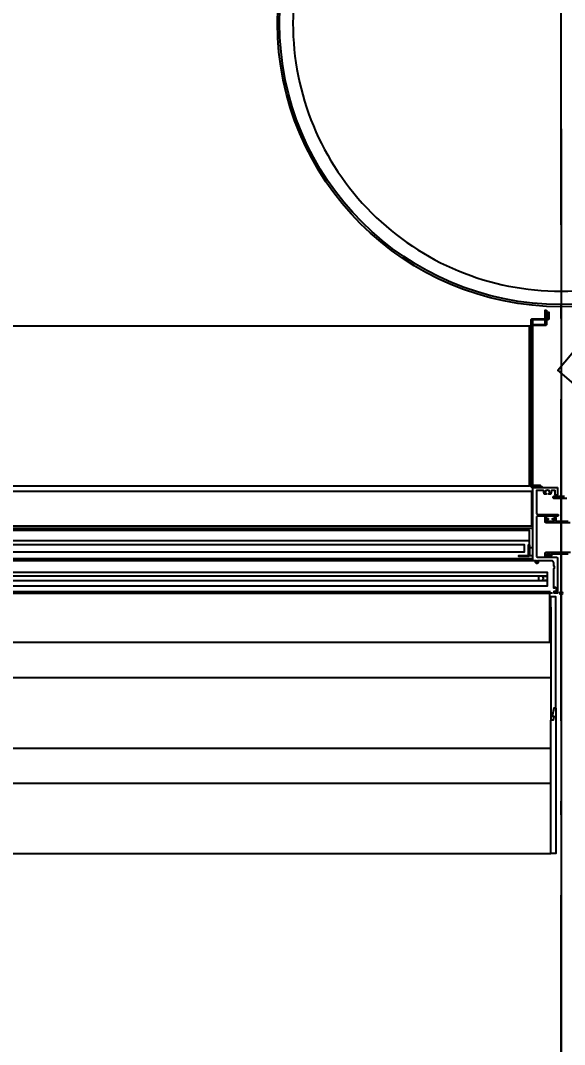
# Model space of a CAD drawing. Extents: x -120222 to -41942, y -19134 to 30932.
# Drawn here: x -69656 to -68883, y -8817 to -7362 of the extents above; entities that cross this region are included whole.
import ezdxf

# ---------------------------------------------------------------- set-up
doc = ezdxf.new("R2010")
doc.units = 0
doc.header["$LTSCALE"] = 150
doc.header["$MEASUREMENT"] = 0
doc.header["$PDMODE"] = 1
doc.header["$PDSIZE"] = -2
doc.linetypes.add('ISO-10______', pattern=[4.699, 3.048, -0.762, 0.127, -0.762])
doc.layers.get('0').update_dxf_attribs({"linetype": 'CONTINUOUS'})
doc.layers.get('DEFPOINTS').update_dxf_attribs({"linetype": 'CONTINUOUS'})
for name, color, linetype in [('____-567', 7, 'CONTINUOUS'), ('_____-1', 7, 'CONTINUOUS'), ('____B', 7, 'CONTINUOUS')]:
    doc.layers.add(name, color=color, linetype=linetype)
doc.styles.get("Standard").update_dxf_attribs({"font": 'txt', "bigfont": 'BIGFONT.SHX'})
doc.dimstyles.new('KOYATSU-1', dxfattribs={"dimtxt": 116.375326, "dimasz": 75.111694, "dimexe": 0, "dimexo": 150, "dimgap": 150, "dimtad": 1, "dimdec": 1, "dimdsep": 46, "dimtxsty": 'Standard', "dimcen": 0, "dimadec": 0, "dimazin": 0, "dimtfac": 1, "dimtdec": 1, "dimtix": 1, "dimtmove": 2, "dimatfit": 3, "dimfxl": 1, "dimtolj": 1, "dimarcsym": 0})

# ---------------------------------------------------------------- blocks, each defined once
blk = doc.blocks.new('____-24')
at = {"color": 1, "linetype": 'Continuous'}
for p, q in [((-75363.3, -12629), (-76922.6, -12629)), ((-75363.3, -12632), (-76922.6, -12632)), ((-75367.6, -12649.4), (-76522.6, -12649.4)), ((-75363.3, -12675), (-76922.6, -12675)), ((-75363.3, -12678), (-76922.6, -12678)), ((-75337.6, -12722), (-76922.6, -12722)), ((-75335.1, -12724), (-76922.6, -12724)), ((-75337.1, -12744), (-75337.1, -12729)), ((-76922.6, -12844), (-75337.1, -12844)), ((-76922.6, -12844), (-75337.1, -12844)), ((-76922.6, -12944), (-75337.1, -12944)), ((-76922.6, -12944), (-75337.1, -12944)), ((-76922.6, -12994), (-75337.1, -12994)), ((-76922.6, -12994), (-75337.1, -12994)), ((-76922.6, -13094), (-75337.1, -13094)), ((-76922.6, -13094), (-75337.1, -13094))]:
    blk.add_line(p, q, dxfattribs=at)
at = {"color": 1, "linetype": 'Continuous', "flags": 128}
for points in [[(-75341.7, -12335.6), (-75363.5, -12335.6), (-75363.5, -12572.4), (-75350.1, -12572.4), (-75350.1, -12574), (-75363.5, -12574), (-75363.5, -12574, -0.414214), (-75365.1, -12572.4), (-75365.1, -12335.6), (-75365.1, -12335.6, -0.414214), (-75363.5, -12334), (-75341.7, -12334), (-75341.7, -12324.8), (-75340.1, -12324.8), (-75340.1, -12334), (-75340.1, -12334, -0.414214), (-75341.7, -12335.6)], [(-75326.6, -12613.5), (-75326.6, -12613.5, -0.414214), (-75327.6, -12614.5), (-75355.6, -12614.5), (-75355.6, -12614.5, 0.414214), (-75357.6, -12616.5), (-75357.6, -12671), (-75357.6, -12671, 0.414214), (-75355.6, -12673), (-75328.6, -12673), (-75328.6, -12673, -0.414214), (-75327.6, -12674), (-75327.6, -12723.5), (-75327.6, -12723.5, -0.414214), (-75328.1, -12724), (-75332.1, -12724), (-75332.1, -12724, -0.414214), (-75332.6, -12723.5), (-75332.6, -12721.5), (-75332.6, -12721.5, -0.414214), (-75332.1, -12721), (-75331.6, -12721), (-75331.6, -12722), (-75329.9, -12722), (-75329.9, -12722, 0.414214), (-75329.4, -12721.5), (-75329.4, -12717), (-75329.4, -12717, 0.414214), (-75330.4, -12716), (-75332.1, -12716), (-75332.1, -12717), (-75332.6, -12717), (-75332.6, -12717, -0.414214), (-75333.1, -12716.5), (-75333.1, -12688.7), (-75332.3, -12688.7), (-75332.3, -12688.7, 0.414214), (-75331.8, -12688.2), (-75331.8, -12686.2), (-75331.8, -12686.2, 0.414214), (-75332.3, -12685.7), (-75332.6, -12685.7), (-75332.6, -12685.7, -0.414214), (-75333.1, -12685.2), (-75333.1, -12681), (-75333.1, -12681, 0.414214), (-75336.1, -12678), (-75356.3, -12678), (-75356.3, -12679.5), (-75355.4, -12679.5), (-75355.4, -12679.5, -0.414214), (-75355.1, -12679.8), (-75355.1, -12680.4), (-75355.1, -12680.4, -0.182676), (-75355.1, -12680.6), (-75355.9, -12681.5), (-75355.9, -12681.5, -0.451416), (-75358.2, -12681.5), (-75359, -12680.6), (-75359, -12680.6, -0.182676), (-75359.1, -12680.4), (-75359.1, -12679.8), (-75359.1, -12679.8, -0.414214), (-75358.8, -12679.5), (-75357.8, -12679.5), (-75357.8, -12678), (-75362.3, -12678), (-75362.3, -12678, -0.414214), (-75362.6, -12677.7), (-75362.6, -12574.5), (-75362.6, -12574.5, -0.414214), (-75362.1, -12574), (-75328.1, -12574), (-75328.1, -12574, -0.414214), (-75327.6, -12574.5), (-75327.6, -12584), (-75327.6, -12584, -0.414214), (-75328.1, -12584.5), (-75330.6, -12584.5), (-75330.6, -12584.5, -0.414214), (-75331.1, -12584), (-75331.1, -12578.5), (-75331.1, -12578.5, 0.414214), (-75331.6, -12578), (-75336, -12578), (-75336, -12578, 0.48712), (-75337, -12579.2), (-75337, -12579.2, -0.185154), (-75337.4, -12583), (-75337.4, -12583, -0.276984), (-75338.3, -12583.5), (-75339.9, -12583.5), (-75339.9, -12583.5, -0.697861), (-75340.3, -12582.6), (-75340.3, -12582.6, 0.059473), (-75339.8, -12582.1), (-75339.8, -12582.1, -0.246102), (-75339.4, -12581.9), (-75339.4, -12581.9, 0.345929), (-75338.7, -12581.4, 0.345929), (-75339.1, -12580.6), (-75339.1, -12580.6, -0.246102), (-75339.3, -12580.2), (-75339.3, -12580.2, 0.078486), (-75339.5, -12579.4), (-75339.5, -12579.4, -0.246102), (-75339.5, -12578.9), (-75339.5, -12578.9, 0.345929), (-75339.6, -12578, 0.345929), (-75340.5, -12577.9), (-75340.5, -12577.9, -0.246102), (-75340.9, -12578), (-75340.9, -12578, 0.212332), (-75343.2, -12578), (-75343.2, -12578, -0.246102), (-75343.6, -12577.9), (-75343.6, -12577.9, 0.345929), (-75344.5, -12578, 0.345929), (-75344.6, -12578.9), (-75344.6, -12578.9, -0.246102), (-75344.6, -12579.4), (-75344.6, -12579.4, 0.078486), (-75344.8, -12580.2), (-75344.8, -12580.2, -0.246102), (-75345.1, -12580.6), (-75345.1, -12580.6, 0.345929), (-75345.4, -12581.4, 0.345929), (-75344.7, -12581.9), (-75344.7, -12581.9, -0.246102), (-75344.3, -12582.1), (-75344.3, -12582.1, 0.059473), (-75343.8, -12582.6), (-75343.8, -12582.6, -0.697861), (-75344.2, -12583.5), (-75345.8, -12583.5), (-75345.8, -12583.5, -0.276984), (-75346.7, -12583), (-75346.7, -12583, -0.185154), (-75347.2, -12579.2), (-75347.2, -12579.2, 0.48712), (-75348.1, -12578), (-75357.6, -12578), (-75357.6, -12610), (-75357.6, -12610, 0.414214), (-75355.6, -12612), (-75327.6, -12612), (-75327.6, -12612, -0.414214), (-75326.6, -12613)], [(-75367.6, -12655.4), (-75367.6, -12670.4), (-75367.6, -12670.4, -0.414214), (-75369.2, -12672), (-75382.6, -12672), (-75382.6, -12670.4), (-75369.2, -12670.4), (-75369.2, -12655.4)], [(-75337.1, -13094), (-75337.1, -12904.7), (-75337.1, -12904.7, -0.414214), (-75336.5, -12904.2), (-75333.6, -12904.2), (-75333.6, -12904), (-75332.6, -12899), (-75334.1, -12899), (-75334.1, -12899, -0.414214), (-75334.6, -12898.5), (-75334.6, -12896.5), (-75334.6, -12896.5, -0.051921), (-75334.5, -12896.4), (-75332.7, -12887.6), (-75332.7, -12887.6, -0.354665), (-75332.2, -12887.2), (-75330.6, -12887.2), (-75330.6, -12887.2, -0.414214), (-75330.1, -12887.7), (-75330.1, -13094)]]:
    blk.add_lwpolyline(points, format="xyb", close=True, dxfattribs=at)
for points in [[(-75236.4, -12485), (-75327.5, -12406.9), (-75294.9, -12368.9), (-75203.8, -12447)], [(-75367.6, -12670.4), (-75362.6, -12670.4), (-75362.6, -12659.4), (-75367.6, -12659.4)], [(-75347.6, -12703.5), (-75347.6, -12702.5), (-75349.1, -12700), (-75354.6, -12700), (-75354.6, -12706), (-75349.1, -12706)], [(-75347.6, -12703.5), (-75347.6, -12702.5), (-75349.1, -12700), (-75342.6, -12700), (-75342.6, -12706), (-75349.1, -12706)]]:
    blk.add_lwpolyline(points, close=True, dxfattribs=at)
for points in [[(-76922.6, -12579), (-75364.6, -12579), (-75364.6, -12629)], [(-75367.6, -12655.4), (-75367.6, -12635), (-76522.6, -12635)], [(-76522.6, -12665.4), (-75374.6, -12665.4), (-75374.6, -12655.4), (-76522.6, -12655.4)], [(-76922.6, -12694), (-75342.6, -12694), (-75342.6, -12700), (-76922.6, -12700)], [(-76922.6, -12706), (-75342.6, -12706), (-75342.6, -12714), (-76922.6, -12714)], [(-76922.6, -12724), (-75339.1, -12724), (-75339.1, -12794), (-76922.6, -12794)], [(-76922.6, -12724), (-75339.1, -12724), (-75339.1, -12794), (-76922.6, -12794)]]:
    blk.add_lwpolyline(points, dxfattribs=at)
for points in [[(-75312.6, -12668.5), (-75335.9, -12668.5), (-75335.9, -12668.5, 0.414214), (-75336.4, -12669), (-75336.4, -12670.5), (-75336.4, -12670.5, -0.414214), (-75337.4, -12671.5), (-75338.6, -12671.5), (-75338.6, -12671.5, -0.414214), (-75339.4, -12670.7), (-75339.4, -12670.3), (-75339.4, -12670.3, -0.414214), (-75339.1, -12670), (-75338.4, -12670), (-75338.4, -12670, 0.414214), (-75337.9, -12669.5), (-75337.9, -12669), (-75337.9, -12669, 0.414214), (-75338.4, -12668.5), (-75342.8, -12668.5), (-75342.8, -12668.5, 0.414214), (-75343.3, -12669), (-75343.3, -12669.5), (-75343.3, -12669.5, 0.414214), (-75342.8, -12670), (-75342.1, -12670), (-75342.1, -12670, -0.414214), (-75341.8, -12670.3), (-75341.8, -12670.7), (-75341.8, -12670.7, -0.414214), (-75342.6, -12671.5), (-75343.8, -12671.5), (-75343.8, -12672), (-75343.8, -12672, -0.414214), (-75344.3, -12672.5), (-75344.8, -12672.5), (-75344.8, -12672.5, -0.414214), (-75345.3, -12672), (-75345.3, -12667.5), (-75345.3, -12667.5, -0.414214), (-75343.3, -12665.5), (-75309.1, -12665.5)], [(-75309.6, -12624), (-75343.3, -12624), (-75343.3, -12624, -0.414214), (-75345.3, -12622), (-75345.3, -12616.5), (-75345.3, -12616.5, -0.414214), (-75344.8, -12616), (-75344.3, -12616), (-75344.3, -12616, -0.414214), (-75343.8, -12616.5), (-75343.8, -12618), (-75341.1, -12618), (-75341.1, -12618, -0.414214), (-75340.8, -12618.3), (-75340.8, -12619.2), (-75340.8, -12619.2, -0.414214), (-75341.1, -12619.5), (-75343.3, -12619.5), (-75343.3, -12621), (-75343.3, -12621, 0.414214), (-75342.8, -12621.5), (-75332.8, -12621.5), (-75332.8, -12621.5, 0.414214), (-75332.3, -12621), (-75332.3, -12619.5), (-75334.5, -12619.5), (-75334.5, -12619.5, -0.414214), (-75334.8, -12619.2), (-75334.8, -12618.3), (-75334.8, -12618.3, -0.414214), (-75334.5, -12618), (-75331.8, -12618), (-75331.8, -12616.5), (-75331.8, -12616.5, -0.414214), (-75331.3, -12616), (-75330.8, -12616), (-75330.8, -12616, -0.414214), (-75330.3, -12616.5), (-75330.3, -12621), (-75330.3, -12621, 0.414214), (-75329.8, -12621.5), (-75312.6, -12621.5)], [(-75314.6, -12589.5), (-75332.3, -12589.5), (-75332.3, -12589.5, -0.414214), (-75334.1, -12587.7, -0.414214), (-75332.3, -12586), (-75317.6, -12586)], [(-75339.1, -12742.6), (-75337.1, -12744), (-75337.1, -12903.5), (-75337.1, -12903.5, 0.414214), (-75336.6, -12904), (-75334, -12904), (-75334, -12904, 0.357511), (-75333.5, -12903.6), (-75332.7, -12899.6), (-75332.7, -12899.6, 0.473285), (-75333.2, -12899), (-75334.6, -12899), (-75334.6, -12896.5), (-75332.6, -12887), (-75330.6, -12887), (-75330.6, -12887, 0.414214), (-75330.1, -12886.5), (-75330.1, -12729), (-75339.1, -12729)]]:
    blk.add_lwpolyline(points, format="xyb", dxfattribs=at)
at = {"color": 1, "linetype": 'Continuous'}
blk.add_circle((-75322.6, -12724), 2, dxfattribs=at)
blk.add_circle((-75322.6, -12724), 2, dxfattribs=at)
blk.add_circle((-75322.6, -12724), 2, dxfattribs=at)
blk = doc.blocks.new('____-28')
at = {"color": 1}
blk.add_blockref('____-24', (0, 0), dxfattribs=at)
blk = doc.blocks.new('____-29')
at = {"color": 1, "linetype": 'Continuous', "flags": 128}
blk.add_lwpolyline([(-74941.6, -11914), (-74941.6, -11914, 0.414214), (-75322.6, -11533, 0.414214), (-75703.6, -11914), (-75703.6, -11914, 0.414214), (-75322.6, -12295, 0.414214), (-74941.6, -11914)], format="xyb", close=True, dxfattribs=at)
at = {"color": 1, "linetype": 'Continuous'}
for radius in [403, 400]:
    blk.add_circle((-75322.6, -11914), radius, dxfattribs=at)
blk = doc.blocks.new('____-52')
at = {"color": 1, "linetype": 'Continuous', "flags": 128}
blk.add_lwpolyline([(-75343.5, -12322), (-75343.5, -12342), (-75343.5, -12342, -0.414214), (-75345.1, -12343.6), (-75363.5, -12343.6), (-75363.5, -12570.4), (-75352.6, -12570.4), (-75352.6, -12572), (-75363.5, -12572), (-75363.5, -12572, -0.414214), (-75365.1, -12570.4), (-75365.1, -12343.6), (-75365.1, -12343.6, -0.414214), (-75363.5, -12342), (-75345.1, -12342), (-75345.1, -12322)], format="xyb", close=True, dxfattribs=at)
blk.add_lwpolyline([(-75343.5, -12322), (-75343.5, -12342), (-75343.5, -12342, -0.414214), (-75345.1, -12343.6), (-75363.5, -12343.6), (-75363.5, -12570.4), (-75352.6, -12570.4), (-75352.6, -12572), (-75363.5, -12572), (-75363.5, -12572, -0.414214), (-75365.1, -12570.4), (-75365.1, -12343.6), (-75365.1, -12343.6, -0.414214), (-75363.5, -12342), (-75345.1, -12342), (-75345.1, -12322)], format="xyb", close=True, dxfattribs=at)
blk.add_lwpolyline([(-77721.1, -12344), (-75368.1, -12344), (-75368.1, -12572), (-77721.1, -12572)], close=True, dxfattribs=at)
blk = doc.blocks.new('____-54')
at = {"color": 1, "linetype": 'Continuous'}
blk.add_line((-94521.1, -12344), (-75365.1, -12344), dxfattribs=at)
at = {"color": 1, "linetype": 'Continuous', "flags": 128}
blk.add_lwpolyline([(-75343.5, -12322), (-75343.5, -12342), (-75343.5, -12342, -0.414214), (-75345.1, -12343.6), (-75363.5, -12343.6), (-75363.5, -12570.4), (-75352.6, -12570.4), (-75352.6, -12572), (-75363.5, -12572), (-75363.5, -12572, -0.414214), (-75365.1, -12570.4), (-75365.1, -12343.6), (-75365.1, -12343.6, -0.414214), (-75363.5, -12342), (-75345.1, -12342), (-75345.1, -12322)], format="xyb", close=True, dxfattribs=at)
at = {"color": 1}
blk.add_blockref('____-52', (0, 0), dxfattribs=at)
blk = doc.blocks.new('____-167')
at = {"color": 1}
for name in ['____-54', '____-28', '____-29']:
    blk.add_blockref(name, (0, 0), dxfattribs=at)
blk = doc.blocks.new('*D606')
at = {"layer": '_____-1', "color": 0, "linetype": 'Continuous', "lineweight": -2, "transparency": 16777216}
for p, q in [((-78487.5, -7515.3), (-78487.5, -12365.3)), ((-68887.5, -7515.3), (-68887.5, -12365.3)), ((-68962.6, -12365.3), (-78412.3, -12365.3))]:
    blk.add_line(p, q, dxfattribs=at)
at = {"layer": '_____-1', "color": 0, "linetype": 'Continuous', "transparency": 16777216}
for points in [[(-78412.3, -12352.8), (-78412.3, -12377.8), (-78487.5, -12365.3)], [(-68962.6, -12352.8), (-68962.6, -12377.8), (-68887.5, -12365.3)]]:
    blk.add_solid(points, dxfattribs=at)
at = {"layer": 'DEFPOINTS', "color": 0, "linetype": 'Continuous', "transparency": 16777216}
for p in [(-78487.5, -7365.3), (-68887.5, -7365.3), (-78487.5, -12365.3)]:
    blk.add_point(p, dxfattribs=at)
at = {"layer": '_____-1', "color": 0, "linetype": 'Continuous', "transparency": 16777216, "insert": (-73687.5, -12157.1), "char_height": 116.38, "attachment_point": 5}
blk.add_mtext('\\A1;9600', dxfattribs=at)
blk = doc.blocks.new('*D619')
at = {"layer": '_____-1', "color": 0, "linetype": 'Continuous', "lineweight": -2, "transparency": 16777216}
for p, q in [((-71287.5, -7515.3), (-71287.5, -11365.3)), ((-68887.5, -7515.3), (-68887.5, -11365.3)), ((-68962.6, -11365.3), (-71212.3, -11365.3))]:
    blk.add_line(p, q, dxfattribs=at)
at = {"layer": '_____-1', "color": 0, "linetype": 'Continuous', "transparency": 16777216}
for points in [[(-71212.3, -11352.8), (-71212.3, -11377.8), (-71287.5, -11365.3)], [(-68962.6, -11352.8), (-68962.6, -11377.8), (-68887.5, -11365.3)]]:
    blk.add_solid(points, dxfattribs=at)
at = {"layer": 'DEFPOINTS', "color": 0, "linetype": 'Continuous', "transparency": 16777216}
for p in [(-71287.5, -7365.3), (-68887.5, -7365.3), (-71287.5, -11365.3)]:
    blk.add_point(p, dxfattribs=at)
at = {"layer": '_____-1', "color": 0, "linetype": 'Continuous', "transparency": 16777216, "insert": (-70087.5, -11157.1), "char_height": 116.38, "attachment_point": 5}
blk.add_mtext('\\A1;2400', dxfattribs=at)

msp = doc.modelspace()

# ---------------------------------------------------------------- linework, layer by layer
at = {"layer": '____B', "color": 6, "linetype": 'ISO-10______'}
msp.add_line((-68887.45335, -18224.63716), (-68887.45335, 28821.32985), dxfattribs=at)

# ---------------------------------------------------------------- block references
at = {"layer": '____-567', "color": 0}
msp.add_blockref('____-167', (6435.10495, 4548.69799), dxfattribs=at)

# ---------------------------------------------------------------- dimensions: what is measured, and where the dimension line sits
at = {"layer": '_____-1', "color": 0, "linetype": 'Continuous'}
for base, p2, picture, middle in [((-78487.45331, -12365.28316), (-78487.45331, -7365.28316), '*D606', (-73687.45331, -12157.0955)), ((-71287.45331, -11365.28316), (-71287.45331, -7365.28316), '*D619', (-70087.45331, -11157.0955))]:
    dim = msp.add_linear_dim(base=base, p1=(-68887.45331, -7365.28316), p2=p2, dimstyle='KOYATSU-1', dxfattribs=at)
    dim.commit()
    dim.dimension.update_dxf_attribs({"geometry": picture, "text_midpoint": middle})

doc.saveas('drawing.dxf')
